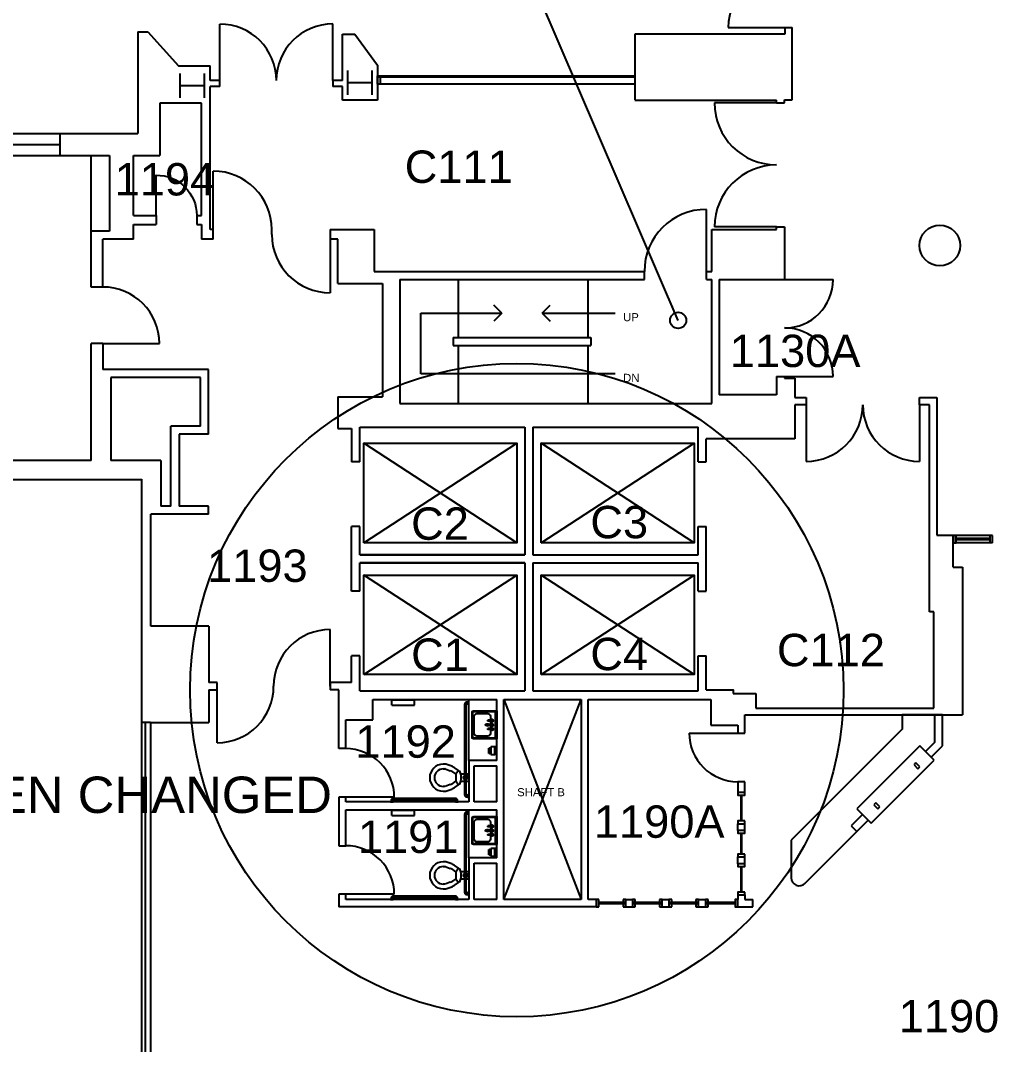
# Model space of a CAD drawing. Header units: inches. Extents: x -84 to 5907, y -479 to 3000.
# Drawn here: x 3108 to 3833, y 943 to 1703 of the extents above; entities that cross this region are included whole.
import ezdxf

# ---------------------------------------------------------------- set-up
doc = ezdxf.new("R2010")
doc.units = ezdxf.units.IN
doc.header["$LTSCALE"] = 48
doc.header["$MEASUREMENT"] = 0
doc.layers.get('0').update_dxf_attribs({"linetype": 'CONTINUOUS'})
doc.layers.get('Defpoints').update_dxf_attribs({"color": 31, "linetype": 'CONTINUOUS'})
for name, color, linetype in [('A-ANNO-RNUM', 4, 'CONTINUOUS'), ('A-ANNO-TEXT', 4, 'CONTINUOUS'), ('A-ANNO-TEXT-STAIR', 4, 'CONTINUOUS'), ('A-DOOR', 2, 'CONTINUOUS'), ('A-FLOR-CASE', 3, 'CONTINUOUS'), ('A-FLOR-EVTR', 2, 'CONTINUOUS'), ('A-FLOR-LEVL', 8, 'CONTINUOUS'), ('A-FLOR-PFIX', 2, 'CONTINUOUS'), ('A-GLAZ', 2, 'CONTINUOUS'), ('A-GLAZ-SILL', 1, 'CONTINUOUS'), ('A-SHAFT', 8, 'CONTINUOUS'), ('A-WALL-FULL', 6, 'CONTINUOUS'), ('S-COLS', 8, 'CONTINUOUS')]:
    doc.layers.add(name, color=color, linetype=linetype)
doc.styles.add('ARIAL', font='arial.ttf')
doc.styles.get("Standard").update_dxf_attribs({"font": 'SIMPLEX'})
doc.dimstyles.new('DIM1-4', dxfattribs={"dimscale": 48, "dimtxt": 0.09375, "dimasz": 0.125, "dimexe": 0.125, "dimexo": 0.09375, "dimgap": 0.046875, "dimtad": 1, "dimdec": 4, "dimzin": 7, "dimdsep": 46, "dimlunit": 4, "dimtxsty": 'Standard', "dimblk": 'TICK', "dimcen": 2.25, "dimdle": 1.5, "dimadec": 0, "dimazin": 0, "dimtfac": 1, "dimtdec": 4, "dimtix": 1, "dimtofl": 0, "dimtmove": 2, "dimatfit": 3, "dimldrblk": 'TICK', "dimfxl": 1, "dimtolj": 1, "dimtzin": 0, "dimarcsym": 0})

# ---------------------------------------------------------------- blocks, each defined once
blk = doc.blocks.new('TICK')
at = {"linetype": 'Continuous'}
blk.add_line((0.988, 0), (-0.988, 0), dxfattribs=at)
at = {"color": 11}
blk.add_line((-0.223, -0.223), (0.223, 0.223), dxfattribs=at)
blk = doc.blocks.new('Toilet-Commercial-Wall-3D - 19_ Seat Height-2049462-PUBLIC RESTROOM REMODEL-2ND FLOOR')
for p, q in [((5.94, 21.5), (5.94, 20.21)), ((6.18, 18.84), (7.5, 15.22)), ((9.44, 20.21), (9.44, 21.5)), ((10.79, 16.42), (9.47, 20.03)), ((22.41, 20.03), (21.1, 16.42)), ((22.44, 21.5), (22.44, 20.21)), ((24.38, 15.22), (25.7, 18.84)), ((25.94, 20.21), (25.94, 21.5)), ((8.82, 12.68), (10.6, 10.14)), ((13.47, 12.15), (10.6, 10.14)), ((13.47, 12.15), (11.69, 14.68)), ((13.44, 8.46), (13.44, 5.63)), ((18.42, 12.15), (13.47, 12.15)), ((20.19, 14.68), (18.42, 12.15)), ((21.28, 10.14), (18.42, 12.15)), ((18.44, 5.63), (18.44, 8.46)), ((21.28, 10.14), (23.06, 12.68)), ((13.44, 4.38), (13.44, 2.5)), ((14.94, 2.5), (14.94, 4.16)), ((16.94, 2.5), (16.94, 4.16)), ((18.44, 2.5), (18.44, 4.38))]:
    blk.add_line(p, q)
for centre, radius, start, end in [((15.94, 21.5), 10, 90, 180), ((15.94, 21.5), 10, 0, 90), ((15.94, 21.5), 6.5, 90, 180), ((15.94, 21.5), 6.5, 0, 90), ((9.94, 20.21), 4, 180, 200), ((17.83, 18.98), 11, 200, 215), ((17.83, 18.98), 7.5, 200, 215), ((14.05, 18.98), 7.5, 325, 340), ((21.94, 20.21), 0.5, 340, 0), ((14.05, 18.98), 11, 325, 340), ((21.94, 20.21), 4, 340, 0), ((13.88, 12.43), 4, 215, 263.75488), ((15.94, 20.83), 12.62, 258.5767, 281.4233), ((18.01, 12.43), 4, 276.24512, 325), ((15.94, 5.28), 1.5, 13.75039, 166.24961), ((15.94, 5.28), 1.5, 218.08825, 321.91175), ((15.94, 5.28), 0.996, 20.71184, 159.28816), ((15.94, 5.28), 0.996, 249.8616, 290.1384)]:
    blk.add_arc(centre, radius, start, end)
blk = doc.blocks.new('Grab_Bar_-_1_Straight_Piece_3353 - Grab_Bar_48_-V34-PUBLIC RESTROOM REMODEL-2ND FLOOR')
for p, q in [((-3.12, -7), (-3.12, -53)), ((-1.88, -9.56), (-1.88, -7)), ((-0.75, -5.38), (-1.5, -5.38)), ((-1.5, -6.63), (-0.75, -6.63)), ((-0.59, -5), (-0.75, -5)), ((-0.75, -7), (-0.75, -5)), ((-0.75, -7), (-0.59, -7)), ((-1.88, -53), (-1.88, -25.31)), ((-0.59, -53), (-0.75, -53)), ((-0.75, -55), (-0.75, -53)), ((-0.75, -53.38), (-1.5, -53.38)), ((-1.5, -54.63), (-0.75, -54.63)), ((-0.75, -55), (-0.59, -55))]:
    blk.add_line(p, q)
at = {"flags": 128}
for points in [[(-1.5, -5.38), (-1.56, -5.38), (-1.63, -5.38), (-1.69, -5.39), (-1.76, -5.4), (-1.82, -5.41), (-1.89, -5.42), (-1.95, -5.44), (-2.01, -5.46), (-2.07, -5.48), (-2.13, -5.5), (-2.19, -5.53), (-2.25, -5.56), (-2.31, -5.59), (-2.36, -5.62), (-2.42, -5.66), (-2.47, -5.7), (-2.52, -5.74), (-2.57, -5.78), (-2.62, -5.82), (-2.67, -5.87), (-2.71, -5.92), (-2.75, -5.96), (-2.79, -6.02), (-2.83, -6.07), (-2.87, -6.12), (-2.9, -6.18), (-2.93, -6.23), (-2.96, -6.29), (-2.99, -6.35), (-3.01, -6.41), (-3.04, -6.47), (-3.06, -6.53), (-3.07, -6.6), (-3.09, -6.66), (-3.1, -6.72), (-3.11, -6.79), (-3.12, -6.85), (-3.12, -6.92), (-3.12, -6.98), (-3.12, -7)], [(-1.88, -7), (-1.87, -6.99), (-1.87, -6.97), (-1.87, -6.96), (-1.87, -6.94), (-1.87, -6.93), (-1.86, -6.91), (-1.86, -6.9), (-1.86, -6.88), (-1.85, -6.87), (-1.85, -6.85), (-1.84, -6.84), (-1.83, -6.83), (-1.83, -6.81), (-1.82, -6.8), (-1.81, -6.79), (-1.8, -6.78), (-1.79, -6.76), (-1.78, -6.75), (-1.77, -6.74), (-1.76, -6.73), (-1.75, -6.72), (-1.74, -6.71), (-1.73, -6.7), (-1.72, -6.69), (-1.7, -6.68), (-1.69, -6.68), (-1.68, -6.67), (-1.66, -6.66), (-1.65, -6.66), (-1.64, -6.65), (-1.62, -6.65), (-1.61, -6.64), (-1.59, -6.64), (-1.58, -6.63), (-1.56, -6.63), (-1.55, -6.63), (-1.53, -6.63), (-1.52, -6.63), (-1.5, -6.63), (-1.5, -6.63)], [(-3.12, -53), (-3.12, -53.06), (-3.12, -53.13), (-3.11, -53.19), (-3.1, -53.26), (-3.09, -53.32), (-3.08, -53.39), (-3.06, -53.45), (-3.04, -53.51), (-3.02, -53.57), (-3, -53.63), (-2.97, -53.69), (-2.94, -53.75), (-2.91, -53.81), (-2.88, -53.86), (-2.84, -53.92), (-2.8, -53.97), (-2.76, -54.02), (-2.72, -54.07), (-2.68, -54.12), (-2.63, -54.17), (-2.58, -54.21), (-2.54, -54.25), (-2.48, -54.29), (-2.43, -54.33), (-2.38, -54.37), (-2.32, -54.4), (-2.27, -54.43), (-2.21, -54.46), (-2.15, -54.49), (-2.09, -54.51), (-2.03, -54.54), (-1.97, -54.56), (-1.9, -54.57), (-1.84, -54.59), (-1.78, -54.6), (-1.71, -54.61), (-1.65, -54.62), (-1.58, -54.62), (-1.52, -54.63), (-1.5, -54.63)], [(-1.5, -53.38), (-1.51, -53.37), (-1.53, -53.37), (-1.54, -53.37), (-1.56, -53.37), (-1.57, -53.37), (-1.59, -53.36), (-1.6, -53.36), (-1.62, -53.36), (-1.63, -53.35), (-1.65, -53.35), (-1.66, -53.34), (-1.67, -53.33), (-1.69, -53.33), (-1.7, -53.32), (-1.71, -53.31), (-1.72, -53.3), (-1.74, -53.29), (-1.75, -53.28), (-1.76, -53.27), (-1.77, -53.26), (-1.78, -53.25), (-1.79, -53.24), (-1.8, -53.23), (-1.81, -53.22), (-1.82, -53.2), (-1.82, -53.19), (-1.83, -53.18), (-1.84, -53.16), (-1.84, -53.15), (-1.85, -53.14), (-1.85, -53.12), (-1.86, -53.11), (-1.86, -53.09), (-1.87, -53.08), (-1.87, -53.06), (-1.87, -53.05), (-1.87, -53.03), (-1.87, -53.02), (-1.88, -53), (-1.88, -53)]]:
    blk.add_lwpolyline(points, dxfattribs=at)
blk = doc.blocks.new('Seat_Cover_Dispenser-Surface_Mounted-Bobrick-B221 - B-221-V38-PUBLIC RESTROOM REMODEL-2ND FLOOR')
for p, q in [((3394.3, 1102.75), (3394.3, 1101.33)), ((3410.05, 1101.33), (3410.05, 1102.75)), ((3394.3, 1101.33), (3410.05, 1101.33))]:
    blk.add_line(p, q)
blk = doc.blocks.new('Sink-Wall-Rectangular_Single Lever Faucet 2302 - 20_ x 18_-V33-PUBLIC RESTROOM REMODEL-2ND FLOOR')
for p, q in [((1.18, 18.94), (1.18, 1.69)), ((1.68, 18.44), (1.68, 1.69)), ((20.93, 19.94), (2.18, 19.94)), ((20.43, 19.44), (2.68, 19.44)), ((3.18, 16.44), (3.18, 8.44)), ((17.93, 18.44), (5.18, 18.44)), ((19.93, 8.44), (19.93, 16.44)), ((21.43, 1.69), (21.43, 18.44)), ((21.93, 1.69), (21.93, 18.94)), ((8.07, 6.15), (8.07, 8.25)), ((8.8, 6.15), (8.8, 8.25)), ((11.22, 5.44), (11.22, 9.62)), ((11.9, 5.44), (11.9, 9.62)), ((14.32, 6.15), (14.32, 8.25)), ((15.05, 6.15), (15.05, 8.25)), ((1.18, 2.9), (1.18, 1.69)), ((1.18, 2.9), (1.68, 2.9)), ((1.18, 1.69), (21.93, 1.69)), ((1.68, 2.9), (21.43, 2.9)), ((1.68, 1.69), (21.43, 1.69)), ((5.18, 6.44), (17.93, 6.44)), ((12.45, 5.44), (10.67, 5.44)), ((21.43, 2.9), (21.93, 2.9)), ((21.93, 1.69), (21.93, 2.9))]:
    blk.add_line(p, q)
for centre in [(8.43, 5.44), (14.68, 5.44)]:
    blk.add_circle(centre, 0.689)
for centre, radius, start, end in [((2.18, 18.94), 1, 90, 180), ((2.68, 18.44), 1, 90, 180), ((5.18, 16.44), 2, 90, 180), ((17.93, 16.44), 2, 360, 90), ((20.43, 18.44), 1, 360, 90), ((20.93, 18.94), 1, 360, 90), ((5.18, 8.44), 2, 180, 270), ((8.43, 8.06), 0.411, 27.85063, 152.14937), ((11.56, 8.55), 0.887, 117.61084, 180), ((11.56, 8.55), 0.887, 180, 247.46579), ((11.56, 9.62), 0.5, 312.81923, 227.18077), ((11.56, 9.62), 0.34, 0, 180), ((11.56, 8.55), 0.887, 292.53421, 0), ((11.56, 8.55), 0.887, 0, 62.38916), ((14.68, 8.06), 0.411, 27.85063, 152.14937), ((17.93, 8.44), 2, 270, 360), ((8.43, 5.44), 1.06, 109.99339, 70.00661), ((8.43, 5.44), 0.93, 112.98148, 67.01852), ((8.43, 5.59), 0.668, 57.05606, 122.94394), ((11.56, 5.44), 1.06, 108.65403, 71.34597), ((11.56, 5.44), 0.671, 120.45109, 59.54891), ((11.56, 5.44), 0.34, 180, 360), ((14.68, 5.44), 1.06, 109.99339, 70.00661), ((14.68, 5.44), 0.93, 112.98148, 67.01852), ((14.68, 5.59), 0.668, 57.05606, 122.94394)]:
    blk.add_arc(centre, radius, start, end)
blk = doc.blocks.new('Soap_Dispenser_GP 53052 - Soap_Dispenser_GP 53052-2073122-PUBLIC RESTROOM REMODEL-2ND FLOOR')
for p, q in [((-2.41, 8.12), (-2.41, 7.8)), ((-2.41, 7.45), (-2.41, 7.8)), ((1.46, 7.8), (1.46, 8.12)), ((1.46, 7.8), (1.46, 7.45)), ((-3.32, 3.81), (-3.32, 6.81)), ((-3.32, 6.81), (2.36, 6.81)), ((2.36, 3.81), (-3.32, 3.81)), ((-3.32, 2.31), (-3.32, 3.81)), ((2.36, 2.31), (-3.32, 2.31)), ((2.36, 6.81), (2.36, 3.81)), ((2.36, 2.31), (2.36, 3.81))]:
    blk.add_line(p, q)
for centre, major_axis, start_param, end_param in [((-0.48, 6.39), (5.19, 0), 1.188409, 1.953184), ((-0.48, 8.12), (2.14, 0), 3.579072, 5.845706), ((-0.48, 7.77), (2.14, 0), 3.579072, 5.845706)]:
    blk.add_ellipse(centre, major_axis=major_axis, ratio=0.358368, start_param=start_param, end_param=end_param)
blk = doc.blocks.new('Bobrick B-3644 Recessed Waste Receptacle - Bobrick B-364 Recessed Waste Receptacle-2073106-PUBLIC RESTROOM REMODEL-2ND FLOOR')
for p, q in [((-8.625, 2.75), (-8.625, 2.625)), ((-8.625, 2.75), (-8.375, 2.75)), ((-8.375, 6.75), (8.375, 6.75)), ((-8.375, 6.75), (-8.375, 2.75)), ((-8.375, 2.75), (8.375, 2.75)), ((-7.375, 2.75), (-7.375, 2.625)), ((7.375, 2.625), (7.375, 2.75)), ((8.375, 6.75), (8.375, 2.75)), ((8.375, 2.75), (8.625, 2.75)), ((8.625, 2.625), (8.625, 2.75))]:
    blk.add_line(p, q)

msp = doc.modelspace()

# ---------------------------------------------------------------- linework, layer by layer
at = {"layer": 'A-ANNO-TEXT'}
for p, q in [((3464.87, 1485.47), (3458.87, 1491.47)), ((3494.87, 1485.47), (3500.87, 1491.47)), ((3404.87, 1440.47), (3404.87, 1485.47)), ((3404.87, 1485.47), (3464.87, 1485.47)), ((3464.87, 1485.47), (3458.87, 1479.47)), ((3494.87, 1485.47), (3548.87, 1485.47)), ((3494.87, 1485.47), (3500.87, 1479.47)), ((3548.87, 1440.47), (3404.87, 1440.47))]:
    msp.add_line(p, q, dxfattribs=at)
at = {"layer": 'A-DOOR'}
for p, q in [((3255.72, 1657.97), (3255.72, 1699.97)), ((3339.63, 1658.05), (3339.63, 1700.05)), ((3632.88, 1697.47), (3674.88, 1697.47)), ((3668.63, 1641.47), (3622.63, 1641.47)), ((3250.88, 1547.47), (3250.88, 1590.84)), ((3616.63, 1516.47), (3616.63, 1562.47)), ((3294.25, 1543.92), (3294.25, 1547.47)), ((3337.62, 1543.92), (3337.62, 1500.55)), ((3668.63, 1549.47), (3622.63, 1549.47)), ((3674.63, 1510.47), (3710.63, 1510.47)), ((3168.88, 1462.87), (3210.88, 1462.87)), ((3674.63, 1438.47), (3710.63, 1438.47)), ((3690.63, 1417.47), (3690.63, 1375.47)), ((3774.63, 1417.47), (3774.63, 1375.47)), ((3337.65, 1208.74), (3337.65, 1250.74)), ((3253.65, 1166.74), (3253.65, 1208.74)), ((3603.88, 1173.87), (3639.88, 1173.87)), ((3385.17, 1126.37), (3349.17, 1126.37)), ((3385.17, 1054.36), (3349.17, 1054.36))]:
    msp.add_line(p, q, dxfattribs=at)
msp.add_lwpolyline([(3208.63, 1557.87), (3208.63, 1587.87, -0.414214), (3238.63, 1557.87)], format="xyb", dxfattribs=at)
for centre, radius, start, end in [((3674.88, 1697.47), 42, 90.00003, 180), ((3255.72, 1657.97), 42, 0, 90), ((3339.63, 1658.05), 42, 90, 180), ((3668.63, 1641.47), 46, 180.00002, 269.99999), ((3250.88, 1547.47), 43.37, 360, 90), ((3668.63, 1549.47), 46, 90.00001, 179.99998), ((3616.63, 1516.47), 46, 90.00002, 179.99999), ((3337.62, 1543.92), 43.37, 180, 270), ((3168.88, 1462.87), 42, 0, 90), ((3674.63, 1510.47), 36, 270, 0), ((3674.63, 1438.47), 36, 0, 90), ((3690.63, 1417.47), 42, 270.00002, 359.99999), ((3774.63, 1417.47), 42, 180.00001, 269.99998), ((3337.65, 1208.74), 42, 90.00002, 179.99999), ((3253.65, 1208.74), 42, 270, 359.99997), ((3639.88, 1173.87), 36, 179.99999, 270), ((3349.17, 1126.37), 36, 359.99999, 90), ((3349.17, 1054.36), 36, 359.99999, 90)]:
    msp.add_arc(centre, radius, start, end, dxfattribs=at)
at = {"layer": 'A-FLOR-CASE'}
for p, q in [((3160.38, 1546.37), (3160.38, 1602.34)), ((3440.42, 1153.63), (3440.42, 1198.75)), ((3761.83, 1187.37), (3761.83, 1176.9)), ((3791.83, 1187.37), (3761.83, 1187.37)), ((3785.83, 1187.37), (3785.83, 1166.96)), ((3791.83, 1164.48), (3791.83, 1187.37)), ((3791.83, 1164.48), (3791.83, 1187.37)), ((3761.83, 1176.9), (3679.51, 1094.58)), ((3774.86, 1164.48), (3728.19, 1117.81)), ((3785.47, 1153.87), (3774.86, 1164.48)), ((3785.83, 1166.96), (3779.1, 1160.23)), ((3783.35, 1155.99), (3791.83, 1164.48)), ((3783.35, 1155.99), (3791.83, 1164.48)), ((3738.8, 1107.2), (3785.47, 1153.87)), ((3772.03, 1151.75), (3770.62, 1150.33)), ((3770.62, 1150.33), (3773.45, 1147.51)), ((3774.86, 1148.92), (3772.03, 1151.75)), ((3773.45, 1147.51), (3774.86, 1148.92)), ((3440.42, 1081.36), (3440.42, 1116.87)), ((3728.19, 1117.81), (3738.8, 1107.2)), ((3742.33, 1122.05), (3740.92, 1120.64)), ((3740.92, 1120.64), (3743.75, 1117.81)), ((3745.16, 1119.22), (3742.33, 1122.05)), ((3743.75, 1117.81), (3745.16, 1119.22)), ((3689.75, 1062.4), (3736.68, 1109.32)), ((3732.43, 1113.56), (3723.95, 1105.08)), ((3728.19, 1100.84), (3736.68, 1109.32)), ((3723.95, 1105.08), (3728.19, 1100.84)), ((3679.51, 1094.58), (3679.51, 1066.64))]:
    msp.add_line(p, q, dxfattribs=at)
msp.add_arc((3685.51, 1066.64), 6, 179.99972, 314.99971, dxfattribs=at)
at = {"layer": 'A-FLOR-EVTR'}
for p, q in [((3476, 1315.14), (3362.5, 1389)), ((3362.5, 1315.14), (3476, 1389)), ((3607.5, 1315.14), (3494, 1389)), ((3494, 1315.14), (3607.5, 1389)), ((3476, 1217.28), (3362.5, 1291.14)), ((3362.5, 1217.28), (3476, 1291.14)), ((3607.5, 1217.28), (3494, 1291.14)), ((3494, 1217.28), (3607.5, 1291.14))]:
    msp.add_line(p, q, dxfattribs=at)
for points in [[(3362.5, 1315.14), (3362.5, 1389), (3476, 1389), (3476, 1315.14)], [(3494, 1315.14), (3494, 1389), (3607.5, 1389), (3607.5, 1315.14)], [(3362.5, 1217.28), (3362.5, 1291.14), (3476, 1291.14), (3476, 1217.28)], [(3494, 1217.28), (3494, 1291.14), (3607.5, 1291.14), (3607.5, 1217.28)]]:
    msp.add_lwpolyline(points, close=True, dxfattribs=at)
at = {"layer": 'A-FLOR-LEVL'}
for p, q in [((3432.63, 1510.47), (3432.63, 1467.47)), ((3528.63, 1510.47), (3528.63, 1467.47)), ((3428.87, 1467.47), (3530.87, 1467.47)), ((3428.87, 1467.47), (3428.87, 1461.47)), ((3530.87, 1467.47), (3530.87, 1461.47)), ((3428.87, 1461.47), (3530.87, 1461.47)), ((3432.63, 1461.47), (3432.63, 1418.47)), ((3528.63, 1461.47), (3528.63, 1418.47))]:
    msp.add_line(p, q, dxfattribs=at)
at = {"layer": 'A-FLOR-PFIX'}
for p, q in [((3437.29, 1195.2), (3437.29, 1128.2)), ((3438.54, 1128.2), (3438.54, 1195.2)), ((3439.67, 1196.82), (3438.92, 1196.82)), ((3438.92, 1195.57), (3439.67, 1195.57)), ((3440.42, 1197.2), (3439.67, 1197.2)), ((3439.67, 1195.2), (3439.67, 1197.2)), ((3439.67, 1195.2), (3440.42, 1195.2)), ((3439.67, 1127.82), (3438.92, 1127.82)), ((3438.92, 1126.57), (3439.67, 1126.57)), ((3440.42, 1128.2), (3439.67, 1128.2)), ((3439.67, 1126.2), (3439.67, 1128.2)), ((3439.67, 1126.2), (3440.42, 1126.2)), ((3437.29, 1113.74), (3437.29, 1055.74)), ((3438.54, 1055.74), (3438.54, 1113.74)), ((3439.67, 1115.36), (3438.92, 1115.36)), ((3438.92, 1114.11), (3439.67, 1114.11)), ((3440.42, 1115.74), (3439.67, 1115.74)), ((3439.67, 1113.74), (3439.67, 1115.74)), ((3439.67, 1113.74), (3440.42, 1113.74)), ((3439.67, 1055.36), (3438.92, 1055.36)), ((3438.92, 1054.11), (3439.67, 1054.11)), ((3440.42, 1055.74), (3439.67, 1055.74)), ((3439.67, 1053.74), (3439.67, 1055.74)), ((3439.67, 1053.74), (3440.42, 1053.74))]:
    msp.add_line(p, q, dxfattribs=at)
at = {"layer": 'A-FLOR-PFIX', "flags": 128}
for points in [[(3438.92, 1196.82), (3438.85, 1196.82), (3438.79, 1196.82), (3438.73, 1196.81), (3438.66, 1196.8), (3438.6, 1196.79), (3438.53, 1196.77), (3438.47, 1196.76), (3438.41, 1196.74), (3438.35, 1196.72), (3438.29, 1196.69), (3438.23, 1196.67), (3438.17, 1196.64), (3438.11, 1196.61), (3438.06, 1196.57), (3438, 1196.54), (3437.95, 1196.5), (3437.9, 1196.46), (3437.85, 1196.42), (3437.8, 1196.37), (3437.75, 1196.33), (3437.71, 1196.28), (3437.67, 1196.23), (3437.63, 1196.18), (3437.59, 1196.13), (3437.55, 1196.07), (3437.52, 1196.02), (3437.49, 1195.96), (3437.46, 1195.9), (3437.43, 1195.84), (3437.41, 1195.78), (3437.38, 1195.72), (3437.36, 1195.66), (3437.35, 1195.6), (3437.33, 1195.54), (3437.32, 1195.47), (3437.31, 1195.41), (3437.3, 1195.34), (3437.3, 1195.28), (3437.29, 1195.21), (3437.29, 1195.2)], [(3438.54, 1195.2), (3438.55, 1195.21), (3438.55, 1195.23), (3438.55, 1195.24), (3438.55, 1195.26), (3438.55, 1195.27), (3438.56, 1195.28), (3438.56, 1195.3), (3438.56, 1195.31), (3438.57, 1195.33), (3438.57, 1195.34), (3438.58, 1195.36), (3438.59, 1195.37), (3438.59, 1195.38), (3438.6, 1195.39), (3438.61, 1195.41), (3438.62, 1195.42), (3438.63, 1195.43), (3438.64, 1195.44), (3438.65, 1195.45), (3438.66, 1195.46), (3438.67, 1195.47), (3438.68, 1195.48), (3438.69, 1195.49), (3438.7, 1195.5), (3438.72, 1195.51), (3438.73, 1195.52), (3438.74, 1195.53), (3438.76, 1195.53), (3438.77, 1195.54), (3438.78, 1195.55), (3438.8, 1195.55), (3438.81, 1195.55), (3438.83, 1195.56), (3438.84, 1195.56), (3438.86, 1195.57), (3438.87, 1195.57), (3438.89, 1195.57), (3438.9, 1195.57), (3438.92, 1195.57), (3438.92, 1195.57)], [(3437.29, 1128.2), (3437.3, 1128.13), (3437.3, 1128.07), (3437.31, 1128), (3437.32, 1127.94), (3437.33, 1127.87), (3437.34, 1127.81), (3437.36, 1127.75), (3437.38, 1127.68), (3437.4, 1127.62), (3437.42, 1127.56), (3437.45, 1127.5), (3437.48, 1127.45), (3437.51, 1127.39), (3437.54, 1127.33), (3437.58, 1127.28), (3437.62, 1127.23), (3437.66, 1127.17), (3437.7, 1127.12), (3437.74, 1127.08), (3437.79, 1127.03), (3437.84, 1126.99), (3437.88, 1126.94), (3437.94, 1126.9), (3437.99, 1126.86), (3438.04, 1126.83), (3438.1, 1126.79), (3438.15, 1126.76), (3438.21, 1126.73), (3438.27, 1126.71), (3438.33, 1126.68), (3438.39, 1126.66), (3438.45, 1126.64), (3438.52, 1126.62), (3438.58, 1126.61), (3438.64, 1126.59), (3438.71, 1126.58), (3438.77, 1126.58), (3438.84, 1126.57), (3438.9, 1126.57), (3438.92, 1126.57)], [(3438.92, 1127.82), (3438.9, 1127.82), (3438.89, 1127.82), (3438.87, 1127.82), (3438.86, 1127.83), (3438.85, 1127.83), (3438.83, 1127.83), (3438.82, 1127.84), (3438.8, 1127.84), (3438.79, 1127.84), (3438.77, 1127.85), (3438.76, 1127.86), (3438.75, 1127.86), (3438.73, 1127.87), (3438.72, 1127.88), (3438.71, 1127.89), (3438.7, 1127.89), (3438.68, 1127.9), (3438.67, 1127.91), (3438.66, 1127.92), (3438.65, 1127.93), (3438.64, 1127.95), (3438.63, 1127.96), (3438.62, 1127.97), (3438.61, 1127.98), (3438.6, 1127.99), (3438.6, 1128.01), (3438.59, 1128.02), (3438.58, 1128.03), (3438.58, 1128.05), (3438.57, 1128.06), (3438.57, 1128.07), (3438.56, 1128.09), (3438.56, 1128.1), (3438.55, 1128.12), (3438.55, 1128.13), (3438.55, 1128.15), (3438.55, 1128.16), (3438.55, 1128.18), (3438.54, 1128.19), (3438.54, 1128.2)], [(3438.92, 1115.36), (3438.85, 1115.36), (3438.79, 1115.36), (3438.73, 1115.35), (3438.66, 1115.34), (3438.6, 1115.33), (3438.53, 1115.32), (3438.47, 1115.3), (3438.41, 1115.28), (3438.35, 1115.26), (3438.29, 1115.24), (3438.23, 1115.21), (3438.17, 1115.18), (3438.11, 1115.15), (3438.06, 1115.12), (3438, 1115.08), (3437.95, 1115.04), (3437.9, 1115), (3437.85, 1114.96), (3437.8, 1114.92), (3437.75, 1114.87), (3437.71, 1114.82), (3437.67, 1114.78), (3437.63, 1114.72), (3437.59, 1114.67), (3437.55, 1114.62), (3437.52, 1114.56), (3437.49, 1114.51), (3437.46, 1114.45), (3437.43, 1114.39), (3437.41, 1114.33), (3437.38, 1114.27), (3437.36, 1114.21), (3437.35, 1114.14), (3437.33, 1114.08), (3437.32, 1114.02), (3437.31, 1113.95), (3437.3, 1113.89), (3437.3, 1113.82), (3437.29, 1113.76), (3437.29, 1113.74)], [(3438.54, 1113.74), (3438.55, 1113.75), (3438.55, 1113.77), (3438.55, 1113.78), (3438.55, 1113.8), (3438.55, 1113.81), (3438.56, 1113.83), (3438.56, 1113.84), (3438.56, 1113.86), (3438.57, 1113.87), (3438.57, 1113.89), (3438.58, 1113.9), (3438.59, 1113.91), (3438.59, 1113.93), (3438.6, 1113.94), (3438.61, 1113.95), (3438.62, 1113.96), (3438.63, 1113.98), (3438.64, 1113.99), (3438.65, 1114), (3438.66, 1114.01), (3438.67, 1114.02), (3438.68, 1114.03), (3438.69, 1114.04), (3438.7, 1114.05), (3438.72, 1114.06), (3438.73, 1114.06), (3438.74, 1114.07), (3438.76, 1114.08), (3438.77, 1114.08), (3438.78, 1114.09), (3438.8, 1114.09), (3438.81, 1114.1), (3438.83, 1114.1), (3438.84, 1114.11), (3438.86, 1114.11), (3438.87, 1114.11), (3438.89, 1114.11), (3438.9, 1114.11), (3438.92, 1114.11), (3438.92, 1114.11)], [(3437.29, 1055.74), (3437.3, 1055.67), (3437.3, 1055.61), (3437.31, 1055.55), (3437.32, 1055.48), (3437.33, 1055.42), (3437.34, 1055.35), (3437.36, 1055.29), (3437.38, 1055.23), (3437.4, 1055.17), (3437.42, 1055.11), (3437.45, 1055.05), (3437.48, 1054.99), (3437.51, 1054.93), (3437.54, 1054.88), (3437.58, 1054.82), (3437.62, 1054.77), (3437.66, 1054.72), (3437.7, 1054.67), (3437.74, 1054.62), (3437.79, 1054.57), (3437.84, 1054.53), (3437.88, 1054.49), (3437.94, 1054.45), (3437.99, 1054.41), (3438.04, 1054.37), (3438.1, 1054.34), (3438.15, 1054.31), (3438.21, 1054.28), (3438.27, 1054.25), (3438.33, 1054.23), (3438.39, 1054.2), (3438.45, 1054.18), (3438.52, 1054.17), (3438.58, 1054.15), (3438.64, 1054.14), (3438.71, 1054.13), (3438.77, 1054.12), (3438.84, 1054.12), (3438.9, 1054.11), (3438.92, 1054.11)], [(3438.92, 1055.36), (3438.9, 1055.37), (3438.89, 1055.37), (3438.87, 1055.37), (3438.86, 1055.37), (3438.85, 1055.37), (3438.83, 1055.38), (3438.82, 1055.38), (3438.8, 1055.38), (3438.79, 1055.39), (3438.77, 1055.39), (3438.76, 1055.4), (3438.75, 1055.41), (3438.73, 1055.41), (3438.72, 1055.42), (3438.71, 1055.43), (3438.7, 1055.44), (3438.68, 1055.45), (3438.67, 1055.46), (3438.66, 1055.47), (3438.65, 1055.48), (3438.64, 1055.49), (3438.63, 1055.5), (3438.62, 1055.51), (3438.61, 1055.52), (3438.6, 1055.54), (3438.6, 1055.55), (3438.59, 1055.56), (3438.58, 1055.58), (3438.58, 1055.59), (3438.57, 1055.6), (3438.57, 1055.62), (3438.56, 1055.63), (3438.56, 1055.65), (3438.55, 1055.66), (3438.55, 1055.68), (3438.55, 1055.69), (3438.55, 1055.71), (3438.55, 1055.72), (3438.54, 1055.74), (3438.54, 1055.74)]]:
    msp.add_lwpolyline(points, dxfattribs=at)
at = {"layer": 'A-GLAZ'}
for p, q in [((3372.8, 1660.84), (3563.5, 1660.84)), ((3089.16, 1610.59), (3137.16, 1610.59)), ((3826.75, 1318.19), (3802, 1318.19)), ((3802, 1317.44), (3826.75, 1317.44)), ((3642.13, 1127.87), (3642.13, 1108.7)), ((3642.88, 1108.7), (3642.88, 1127.87)), ((3642.13, 1099.7), (3642.13, 1084.03)), ((3642.88, 1084.03), (3642.88, 1099.7)), ((3642.13, 1075.03), (3642.13, 1055.87)), ((3642.88, 1055.87), (3642.88, 1075.03)), ((3556.88, 1048.12), (3536.88, 1048.12)), ((3536.88, 1047.37), (3556.88, 1047.37)), ((3583.88, 1048.12), (3561.88, 1048.12)), ((3561.88, 1047.37), (3583.88, 1047.37)), ((3610.88, 1048.12), (3588.88, 1048.12)), ((3588.88, 1047.37), (3610.88, 1047.37)), ((3637.88, 1048.12), (3615.88, 1048.12)), ((3615.88, 1047.37), (3637.88, 1047.37))]:
    msp.add_line(p, q, dxfattribs=at)
at = {"layer": 'A-GLAZ-SILL'}
for p, q in [((3374.8, 1655.47), (3374.8, 1661.47)), ((3089.16, 1618.84), (3137.16, 1618.84)), ((3089.16, 1602.34), (3137.16, 1602.34)), ((3800, 1320.44), (3800, 1315.19)), ((3802, 1320.44), (3800, 1320.44)), ((3800, 1315.19), (3802, 1315.19)), ((3802, 1315.19), (3802, 1320.44)), ((3826.75, 1320.44), (3802, 1320.44)), ((3802, 1318.19), (3802, 1317.44)), ((3828.75, 1315.19), (3802, 1315.19)), ((3826.75, 1320.44), (3826.75, 1315.19)), ((3828.75, 1320.44), (3826.75, 1320.44)), ((3826.75, 1317.44), (3826.75, 1318.19)), ((3828.75, 1315.19), (3828.75, 1320.44)), ((3534.88, 1050.37), (3534.88, 1045.12)), ((3536.88, 1050.37), (3534.88, 1050.37)), ((3536.88, 1045.12), (3536.88, 1050.37)), ((3554.88, 1050.37), (3554.88, 1045.12)), ((3556.88, 1050.37), (3554.88, 1050.37)), ((3556.88, 1045.12), (3556.88, 1050.37)), ((3561.88, 1050.37), (3561.88, 1045.12)), ((3563.88, 1050.37), (3561.88, 1050.37)), ((3563.88, 1045.12), (3563.88, 1050.37)), ((3581.88, 1050.37), (3581.88, 1045.12)), ((3583.88, 1050.37), (3581.88, 1050.37)), ((3583.88, 1045.12), (3583.88, 1050.37)), ((3588.88, 1050.37), (3588.88, 1045.12)), ((3590.88, 1050.37), (3588.88, 1050.37)), ((3590.88, 1045.12), (3590.88, 1050.37)), ((3608.88, 1050.37), (3608.88, 1045.12)), ((3610.88, 1050.37), (3608.88, 1050.37)), ((3610.88, 1045.12), (3610.88, 1050.37)), ((3615.88, 1050.37), (3615.88, 1045.12)), ((3617.88, 1050.37), (3615.88, 1050.37)), ((3617.88, 1045.12), (3617.88, 1050.37)), ((3534.88, 1045.12), (3536.88, 1045.12)), ((3536.88, 1048.12), (3536.88, 1047.37)), ((3554.88, 1045.12), (3556.88, 1045.12)), ((3561.88, 1045.12), (3563.88, 1045.12)), ((3581.88, 1045.12), (3583.88, 1045.12)), ((3588.88, 1045.12), (3590.88, 1045.12)), ((3608.88, 1045.12), (3610.88, 1045.12)), ((3615.88, 1045.12), (3617.88, 1045.12))]:
    msp.add_line(p, q, dxfattribs=at)
for points in [[(3563.5, 1655.47), (3372.8, 1655.47), (3372.8, 1661.47), (3563.5, 1661.47)], [(3645.13, 1129.87), (3639.88, 1129.87), (3639.88, 1127.87), (3645.13, 1127.87), (3645.13, 1129.87)], [(3639.88, 1045.12), (3639.88, 1050.37), (3637.88, 1050.37), (3637.88, 1045.12), (3639.88, 1045.12)], [(3645.13, 1055.87), (3639.88, 1055.87), (3639.88, 1053.87), (3645.13, 1053.87), (3645.13, 1055.87)]]:
    msp.add_lwpolyline(points, dxfattribs=at)
for points in [[(3645.13, 1108.7), (3639.88, 1108.7), (3639.88, 1106.7), (3645.13, 1106.7)], [(3645.13, 1101.7), (3639.88, 1101.7), (3639.88, 1099.7), (3645.13, 1099.7)], [(3645.13, 1084.03), (3639.88, 1084.03), (3639.88, 1082.03), (3645.13, 1082.03)], [(3645.13, 1077.03), (3639.88, 1077.03), (3639.88, 1075.03), (3645.13, 1075.03)]]:
    msp.add_lwpolyline(points, close=True, dxfattribs=at)
at = {"layer": 'A-SHAFT'}
for p, q in [((3466.35, 1050.36), (3523.63, 1198.75)), ((3466.35, 1198.75), (3523.63, 1050.36))]:
    msp.add_line(p, q, dxfattribs=at)
at = {"layer": 'A-WALL-FULL'}
for p, q in [((3674.88, 1697.47), (3680.13, 1697.47)), ((3674.88, 1697.47), (3674.88, 1692.47)), ((3680.13, 1643.64), (3680.13, 1697.47)), ((3194.8, 1694.23), (3194.8, 1618.84)), ((3194.8, 1694.23), (3202.3, 1694.23)), ((3202.3, 1694.23), (3225.05, 1668.97)), ((3346.8, 1692.47), (3355.8, 1692.47)), ((3346.8, 1657.97), (3346.8, 1692.47)), ((3355.8, 1692.47), (3372.8, 1669.47)), ((3674.88, 1692.47), (3563.5, 1692.47)), ((3563.5, 1692.47), (3563.5, 1643.64)), ((3225.05, 1668.97), (3248.63, 1668.97)), ((3248.63, 1657.97), (3248.63, 1668.97)), ((3372.8, 1669.47), (3372.8, 1643.47)), ((3255.72, 1657.97), (3248.63, 1657.97)), ((3255.72, 1653.62), (3255.72, 1657.97)), ((3346.8, 1657.97), (3339.63, 1657.97)), ((3339.63, 1657.97), (3339.63, 1653.62)), ((3248.63, 1547.47), (3248.63, 1653.62)), ((3255.72, 1653.62), (3248.63, 1653.62)), ((3346.8, 1653.62), (3339.63, 1653.62)), ((3346.8, 1643.47), (3346.8, 1653.62)), ((3242.13, 1641.2), (3211.3, 1641.2)), ((3211.3, 1641.2), (3211.3, 1602.34)), ((3242.13, 1557.87), (3242.13, 1641.2)), ((3372.8, 1643.47), (3346.8, 1643.47)), ((3563.5, 1643.47), (3668.63, 1643.47)), ((3668.63, 1641.47), (3668.63, 1643.47)), ((3668.63, 1641.47), (3674.63, 1641.47)), ((3674.63, 1643.64), (3680.13, 1643.64)), ((3674.63, 1641.47), (3674.63, 1643.64)), ((3137.16, 1618.84), (3194.8, 1618.84)), ((3137.16, 1618.84), (3137.16, 1602.34)), ((3137.16, 1602.34), (3173.94, 1602.34)), ((3173.94, 1602.34), (3173.94, 1546.37)), ((3191.63, 1557.87), (3191.63, 1602.34)), ((3191.63, 1602.34), (3211.3, 1602.34)), ((3191.63, 1557.87), (3208.63, 1557.87)), ((3208.63, 1557.87), (3208.63, 1551.37)), ((3238.63, 1557.87), (3242.13, 1557.87)), ((3238.63, 1557.87), (3238.63, 1551.37)), ((3191.63, 1551.37), (3208.63, 1551.37)), ((3191.63, 1540.37), (3191.63, 1551.37)), ((3238.63, 1551.37), (3242.13, 1551.37)), ((3242.13, 1551.37), (3242.13, 1540.37)), ((3160.38, 1504.87), (3160.38, 1546.37)), ((3173.94, 1546.37), (3160.38, 1546.37)), ((3250.88, 1547.47), (3248.63, 1547.47)), ((3250.88, 1540.37), (3250.88, 1547.47)), ((3337.62, 1547.47), (3370.13, 1547.47)), ((3337.62, 1547.47), (3337.62, 1540.37)), ((3370.13, 1547.47), (3370.13, 1516.47)), ((3620.63, 1516.47), (3620.63, 1547.47)), ((3620.63, 1547.47), (3668.63, 1547.47)), ((3668.63, 1549.47), (3674.63, 1549.47)), ((3668.63, 1547.47), (3668.63, 1549.47)), ((3674.63, 1549.47), (3674.63, 1510.47)), ((3168.88, 1504.87), (3168.88, 1540.37)), ((3191.63, 1540.37), (3168.88, 1540.37)), ((3250.88, 1540.37), (3242.13, 1540.37)), ((3343.38, 1540.37), (3337.62, 1540.37)), ((3370.13, 1516.47), (3570.63, 1516.47)), ((3570.63, 1510.47), (3570.63, 1516.47)), ((3616.63, 1516.47), (3620.63, 1516.47)), ((3616.63, 1510.47), (3616.63, 1516.47)), ((3168.88, 1504.87), (3160.38, 1504.87)), ((3343.38, 1507.37), (3376.38, 1507.37)), ((3376.38, 1507.37), (3376.38, 1423.37)), ((3389.13, 1510.47), (3389.13, 1418.47)), ((3389.13, 1510.47), (3570.63, 1510.47)), ((3616.63, 1510.47), (3620.63, 1510.47)), ((3620.63, 1418.47), (3620.63, 1510.47)), ((3626.1, 1510.47), (3674.63, 1510.47)), ((3626.1, 1510.47), (3626.1, 1424.97)), ((3160.38, 1376.12), (3160.38, 1462.87)), ((3168.88, 1462.87), (3160.38, 1462.87)), ((3168.88, 1462.87), (3160.38, 1462.87)), ((3168.88, 1462.87), (3168.88, 1443.62)), ((3247.38, 1443.62), (3168.88, 1443.62)), ((3247.38, 1395.62), (3247.38, 1443.62)), ((3174.88, 1437.62), (3174.88, 1376.12)), ((3241.38, 1437.62), (3174.88, 1437.62)), ((3241.38, 1401.62), (3241.38, 1437.62)), ((3668.63, 1438.47), (3674.63, 1438.47)), ((3668.63, 1438.47), (3668.63, 1424.97)), ((3674.63, 1438.47), (3674.63, 1437.14)), ((3674.63, 1437.14), (3682.13, 1437.14)), ((3682.13, 1437.14), (3682.13, 1422.97)), ((3343.38, 1423.37), (3376.38, 1423.37)), ((3343.38, 1423.37), (3343.38, 1400)), ((3668.63, 1424.97), (3626.1, 1424.97)), ((3682.13, 1422.97), (3690.63, 1422.97)), ((3690.63, 1422.97), (3690.63, 1417.47)), ((3774.63, 1422.97), (3787.63, 1422.97)), ((3774.63, 1417.47), (3774.63, 1422.97)), ((3787.63, 1422.97), (3787.63, 1320.78)), ((3389.13, 1418.47), (3620.63, 1418.47)), ((3682.13, 1417.47), (3682.13, 1392.13)), ((3690.63, 1417.47), (3682.13, 1417.47)), ((3782.13, 1417.47), (3774.63, 1417.47)), ((3782.13, 1263.89), (3782.13, 1417.47)), ((3241.38, 1401.62), (3219.4, 1401.62)), ((3219.4, 1342.37), (3219.4, 1401.62)), ((3343.38, 1400), (3353.5, 1400)), ((3353.5, 1400), (3353.5, 1375.14)), ((3359.5, 1401), (3482, 1401)), ((3359.5, 1375.14), (3359.5, 1401)), ((3482, 1401), (3482, 1306.14)), ((3488, 1401), (3610.5, 1401)), ((3488, 1401), (3488, 1306.14)), ((3610.5, 1375.14), (3610.5, 1401)), ((3225.63, 1395.62), (3225.63, 1342.37)), ((3247.38, 1395.62), (3225.63, 1395.62)), ((3682.13, 1392.13), (3616.5, 1392.13)), ((3616.5, 1375.14), (3616.5, 1392.13)), ((3160.38, 1376.12), (2859.88, 1376.12)), ((3211.88, 1376.12), (3174.88, 1376.12)), ((3211.88, 1376.12), (3211.88, 1342.37)), ((3359.5, 1375.14), (3353.5, 1375.14)), ((3610.5, 1375.14), (3616.5, 1375.14)), ((2564.13, 1362.12), (3197.88, 1362.12)), ((3197.88, 707.62), (3197.88, 1362.26)), ((3219.4, 1342.37), (3211.88, 1342.37)), ((3247.38, 1342.37), (3225.63, 1342.37)), ((3247.38, 1336.37), (3247.38, 1342.37)), ((3204.63, 1253.36), (3204.63, 1336.37)), ((3247.38, 1336.37), (3204.63, 1336.37)), ((3353.5, 1279.14), (3353.5, 1327.14)), ((3359.5, 1327.14), (3353.5, 1327.14)), ((3359.5, 1306.14), (3359.5, 1327.14)), ((3610.5, 1306.14), (3610.5, 1327.14)), ((3610.5, 1327.14), (3616.5, 1327.14)), ((3616.5, 1279.14), (3616.5, 1327.14)), ((3787.63, 1320.78), (3799.76, 1320.78)), ((3799.76, 1297.07), (3799.76, 1320.78)), ((3359.5, 1306.14), (3482, 1306.14)), ((3482, 1306.14), (3359.5, 1306.14)), ((3359.5, 1300.14), (3482, 1300.14)), ((3359.5, 1279.14), (3359.5, 1300.14)), ((3482, 1300.14), (3359.5, 1300.14)), ((3482, 1300.14), (3482, 1205.28)), ((3488, 1306.14), (3610.5, 1306.14)), ((3488, 1300.14), (3610.5, 1300.14)), ((3488, 1300.14), (3488, 1205.28)), ((3610.5, 1279.14), (3610.5, 1300.14)), ((3799.76, 1297.07), (3806.63, 1297.07)), ((3806.63, 1297.07), (3806.63, 1187.37)), ((3359.5, 1279.14), (3353.5, 1279.14)), ((3610.5, 1279.14), (3616.5, 1279.14)), ((3785.38, 1263.89), (3782.13, 1263.89)), ((3785.38, 1192.37), (3785.38, 1263.89)), ((3247.63, 1253.36), (3204.63, 1253.36)), ((3247.63, 1253.36), (3247.63, 1211.36)), ((3359.5, 1231.14), (3353.5, 1231.14)), ((3353.5, 1211.37), (3353.5, 1231.14)), ((3359.5, 1205.28), (3359.5, 1231.14)), ((3610.5, 1231.14), (3616.5, 1231.14)), ((3610.5, 1205.28), (3610.5, 1231.14)), ((3616.5, 1206), (3616.5, 1231.14)), ((3253.65, 1211.36), (3247.63, 1211.36)), ((3253.65, 1206.12), (3253.65, 1211.37)), ((3353.5, 1211.37), (3337.65, 1211.37)), ((3337.65, 1211.37), (3337.65, 1206.12)), ((3247.63, 1206.11), (3249.38, 1206.12)), ((3247.63, 1206.11), (3253.65, 1206.11)), ((3247.63, 1206.11), (3247.63, 1181.87)), ((3343.92, 1206.11), (3337.65, 1206.12)), ((3343.92, 1162.37), (3343.92, 1206.11)), ((3359.5, 1205.28), (3482, 1205.28)), ((3488, 1205.28), (3610.5, 1205.28)), ((3636.5, 1203.37), (3653.38, 1203.37)), ((3653.38, 1203.37), (3653.38, 1192.37)), ((3369.17, 1183.75), (3369.17, 1198.75)), ((3369.17, 1198.75), (3461.17, 1198.75)), ((3461.17, 1153.63), (3461.17, 1198.75)), ((3466.35, 1198.75), (3523.63, 1198.75)), ((3466.35, 1050.36), (3466.35, 1198.75)), ((3523.63, 1198.75), (3523.63, 1050.36)), ((3528.88, 1198.75), (3619.88, 1198.75)), ((3528.88, 1050.36), (3528.88, 1198.75)), ((3619.88, 1198.75), (3619.88, 1179.87)), ((3645.13, 1173.87), (3645.13, 1187.37)), ((3645.13, 1187.37), (3806.63, 1187.37)), ((3653.38, 1192.37), (3785.38, 1192.37)), ((3204.38, 1181.87), (3197.88, 1181.87)), ((3200.38, 1181.87), (3200.38, 1180.62)), ((3200.38, 1180.62), (3200.38, 835.62)), ((3204.38, 1181.87), (3247.63, 1181.87)), ((3204.63, 835.62), (3204.63, 1181.87)), ((3349.17, 1183.75), (3369.17, 1183.75)), ((3349.17, 1162.36), (3349.17, 1183.75)), ((3619.88, 1179.87), (3639.88, 1179.87)), ((3639.88, 1179.87), (3639.88, 1173.87)), ((3639.88, 1173.87), (3645.13, 1173.87)), ((3349.17, 1162.36), (3343.92, 1162.37)), ((3461.17, 1153.63), (3440.42, 1153.63)), ((3440.42, 1153.63), (3440.42, 1122.87)), ((3444.42, 1122.87), (3444.42, 1149.63)), ((3444.42, 1149.63), (3461.17, 1149.63)), ((3461.17, 1122.87), (3461.17, 1149.63)), ((3645.13, 1137.87), (3639.88, 1137.87)), ((3639.88, 1137.87), (3639.88, 1129.87)), ((3645.13, 1129.87), (3645.13, 1137.87)), ((3343.92, 1126.37), (3343.92, 1090.36)), ((3349.17, 1126.37), (3343.92, 1126.37)), ((3349.17, 1122.87), (3349.17, 1126.37)), ((3440.42, 1122.87), (3349.17, 1122.87)), ((3349.17, 1116.87), (3461.17, 1116.87)), ((3349.17, 1090.36), (3349.17, 1116.87)), ((3461.17, 1122.87), (3444.42, 1122.87)), ((3461.17, 1081.36), (3461.17, 1116.87)), ((3639.88, 1101.7), (3639.88, 1106.7)), ((3645.13, 1101.7), (3645.13, 1106.7)), ((3343.92, 1090.36), (3349.17, 1090.36)), ((3461.17, 1081.36), (3440.42, 1081.36)), ((3440.42, 1081.36), (3440.42, 1050.36)), ((3639.88, 1077.03), (3639.88, 1082.03)), ((3645.13, 1077.03), (3645.13, 1082.03)), ((3444.42, 1050.36), (3444.42, 1077.36)), ((3444.42, 1077.36), (3461.17, 1077.36)), ((3461.17, 1050.36), (3461.17, 1077.36)), ((3349.17, 1054.36), (3343.92, 1054.36)), ((3343.92, 1054.36), (3343.92, 1045.11)), ((3349.17, 1050.36), (3349.17, 1054.36)), ((3440.42, 1050.36), (3349.17, 1050.36)), ((3461.17, 1050.36), (3444.42, 1050.36)), ((3523.63, 1050.36), (3466.35, 1050.36)), ((3534.88, 1050.36), (3528.88, 1050.36)), ((3556.88, 1050.37), (3561.88, 1050.37)), ((3583.88, 1050.37), (3588.88, 1050.37)), ((3610.88, 1050.37), (3615.88, 1050.37)), ((3639.88, 1053.87), (3639.88, 1050.37)), ((3645.13, 1053.87), (3645.13, 1050.37)), ((3645.13, 1050.37), (3651.13, 1050.37)), ((3651.13, 1045.12), (3651.13, 1050.37)), ((3534.88, 1045.11), (3343.92, 1045.11)), ((3556.88, 1045.12), (3561.88, 1045.12)), ((3583.88, 1045.12), (3588.88, 1045.12)), ((3610.88, 1045.12), (3615.88, 1045.12)), ((3639.88, 1045.12), (3651.13, 1045.12))]:
    msp.add_line(p, q, dxfattribs=at)
for points in [[(3343.38, 1507.37), (3343.38, 1540.37), (3343.38, 1540.37)], [(3616.5, 1206), (3636.5, 1206), (3636.5, 1203.37)]]:
    msp.add_lwpolyline(points, dxfattribs=at)
msp.add_circle((3789.75, 1535.67), 15.12, dxfattribs=at)
at = {"layer": 'Defpoints'}
msp.add_circle((3476, 1205.79), 242.34, dxfattribs=at)
at = {"layer": 'S-COLS'}
for p, q in [((3350.8, 1647.47), (3350.8, 1665.47)), ((3368.8, 1647.47), (3368.8, 1665.47)), ((3226.26, 1645.2), (3226.26, 1663.2)), ((3244.26, 1645.2), (3244.26, 1663.2)), ((3368.8, 1656.47), (3350.8, 1656.47)), ((3244.26, 1654.2), (3226.26, 1654.2))]:
    msp.add_line(p, q, dxfattribs=at)

# ---------------------------------------------------------------- block references
at = {"layer": 'A-FLOR-PFIX', "xscale": -1}
for name, p, rotation in [('Bobrick B-3644 Recessed Waste Receptacle - Bobrick B-364 Recessed Waste Receptacle-2073106-PUBLIC RESTROOM REMODEL-2ND FLOOR', (3391.79, 1201.38), 180), ('Sink-Wall-Rectangular_Single Lever Faucet 2302 - 20_ x 18_-V33-PUBLIC RESTROOM REMODEL-2ND FLOOR', (3462.86, 1191.53), 90), ('Soap_Dispenser_GP 53052 - Soap_Dispenser_GP 53052-2073122-PUBLIC RESTROOM REMODEL-2ND FLOOR', (3463.48, 1160.32), 90.00000000000031), ('Bobrick B-3644 Recessed Waste Receptacle - Bobrick B-364 Recessed Waste Receptacle-2073106-PUBLIC RESTROOM REMODEL-2ND FLOOR', (3391.79, 1119.49), 180), ('Sink-Wall-Rectangular_Single Lever Faucet 2302 - 20_ x 18_-V33-PUBLIC RESTROOM REMODEL-2ND FLOOR', (3462.86, 1113.11), 90), ('Soap_Dispenser_GP 53052 - Soap_Dispenser_GP 53052-2073122-PUBLIC RESTROOM REMODEL-2ND FLOOR', (3463.48, 1085.06), 90.00000000000031)]:
    msp.add_blockref(name, p, dxfattribs=dict(at, rotation=rotation))
at = {"layer": 'A-FLOR-PFIX'}
for name, p, rotation in [('Toilet-Commercial-Wall-3D - 19_ Seat Height-2049462-PUBLIC RESTROOM REMODEL-2ND FLOOR', (3442.92, 1124.92), 89.99999999999972), ('Grab_Bar_-_1_Straight_Piece_3353 - Grab_Bar_48_-V34-PUBLIC RESTROOM REMODEL-2ND FLOOR', (3437.42, 1122.28), 270.0000000000002), ('Seat_Cover_Dispenser-Surface_Mounted-Bobrick-B221 - B-221-V38-PUBLIC RESTROOM REMODEL-2ND FLOOR', (6822.16, 2225.61), 180), ('Toilet-Commercial-Wall-3D - 19_ Seat Height-2049462-PUBLIC RESTROOM REMODEL-2ND FLOOR', (3442.92, 1052.42), 89.99999999999972), ('Grab_Bar_-_1_Straight_Piece_3353 - Grab_Bar_48_-V34-PUBLIC RESTROOM REMODEL-2ND FLOOR', (3437.42, 1049.78), 270.0000000000002), ('Seat_Cover_Dispenser-Surface_Mounted-Bobrick-B221 - B-221-V38-PUBLIC RESTROOM REMODEL-2ND FLOOR', (6822.16, 2153.11), 180)]:
    msp.add_blockref(name, p, dxfattribs=dict(at, rotation=rotation))

# ---------------------------------------------------------------- texts
at = {"layer": 'A-ANNO-RNUM', "style": 'ARIAL'}
for s, p in [('C111', (3392.86, 1582.13)), ('1194', (3177.74, 1572.8)), ('1130A', (3633.99, 1445.5)), ('1193', (3246.28, 1286.09)), ('C112', (3668.94, 1223.56)), ('1192', (3356.26, 1155.63)), ('1190A', (3533.19, 1096.24)), ('1191', (3358.16, 1084.98)), ('1190', (3759.29, 951.94))]:
    msp.add_text(s, height=24, dxfattribs=at).set_placement(p)
at = {"layer": 'A-ANNO-TEXT', "style": 'ARIAL'}
for s, p in [('UP', (3554.87, 1479.47)), ('DN', (3554.87, 1434.47)), ('SHAFT B', (3476.29, 1127.06))]:
    msp.add_text(s, height=6, dxfattribs=at).set_placement(p)
at = {"layer": 'A-ANNO-TEXT-STAIR', "style": 'ARIAL'}
for s, p in [('C2', (3397.62, 1317.34)), ('C3', (3530.55, 1318.46)), ('C1', (3397.62, 1220.08)), ('C4', (3530.55, 1220.6))]:
    msp.add_text(s, height=24, dxfattribs=at).set_placement(p)
at = {"layer": 'Defpoints', "style": 'ARIAL'}
msp.add_text('JEN CHANGED', height=27, dxfattribs=at).set_placement((3068.59, 1114.63))

# ---------------------------------------------------------------- leaders
at = {"layer": 'A-ANNO-TEXT-STAIR'}
msp.add_leader([(3595.66, 1480.1), (3466.79, 1780.01), (3449.77, 1780.01)], dimstyle='DIM1-4', override={"dimscale": 96, "dimgap": 0, "dimtad": 0, "dimldrblk": 'DotBlank'}, dxfattribs=at)

doc.saveas('drawing.dxf')
